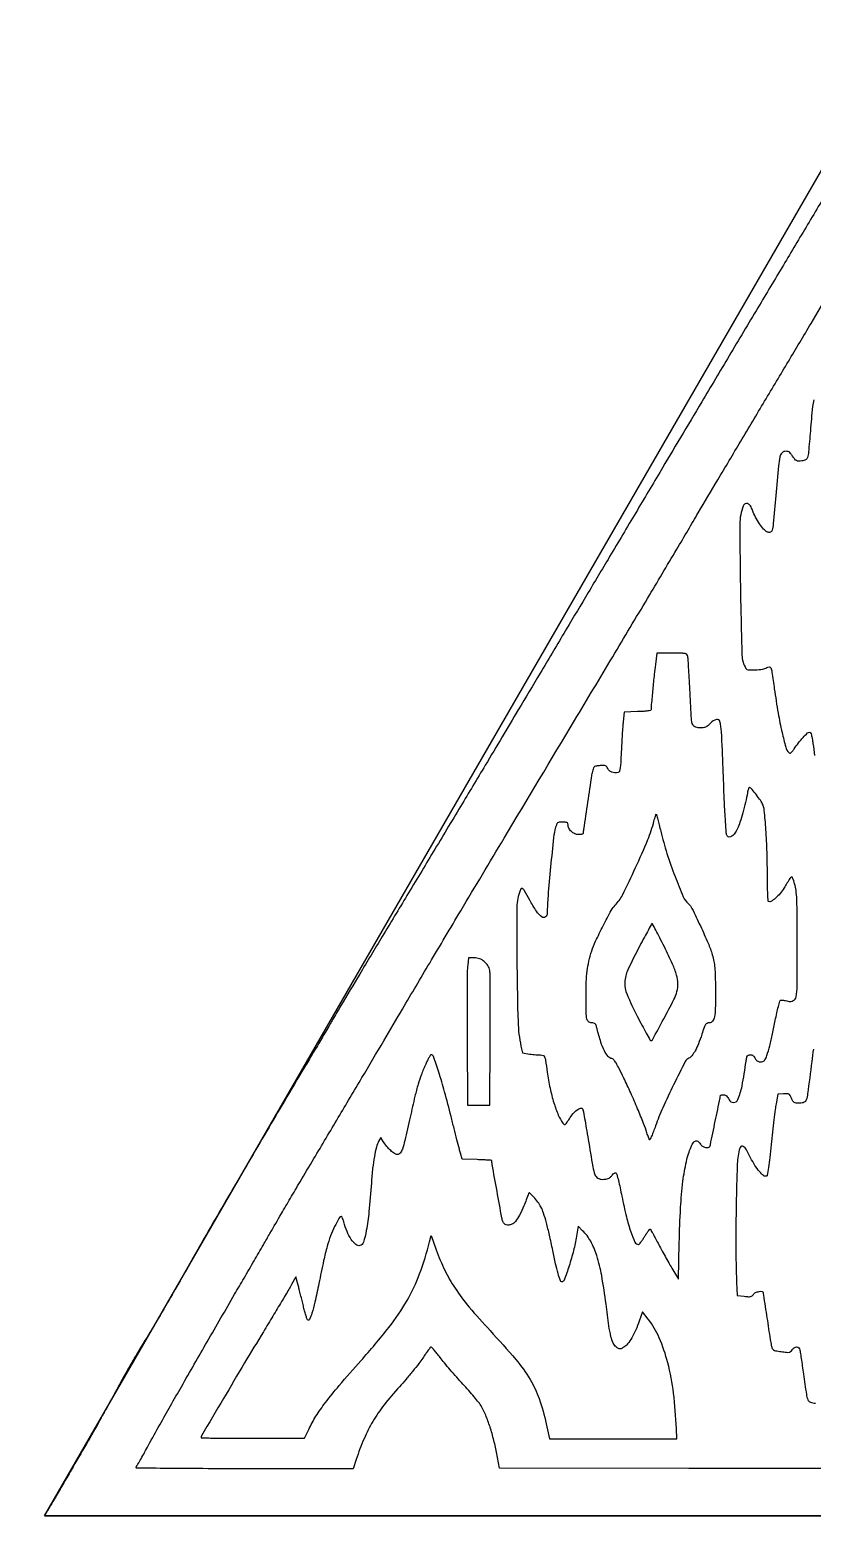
# Model space of a CAD drawing. Header units: millimetres. Extents: x 8 to 202, y 10 to 284.
# Drawn here: x 102.12 to 122.65, y 56.5 to 96 of the extents above; entities that cross this region are included whole.
import ezdxf

# ---------------------------------------------------------------- set-up
doc = ezdxf.new("R2010")
doc.units = ezdxf.units.MM
doc.layers.add('CUT', color=1, linetype='Continuous')
doc.layers.add('ENGRAVE', color=7, linetype='Continuous')

msp = doc.modelspace()

# ---------------------------------------------------------------- linework, layer by layer
at = {"layer": 'CUT'}
msp.add_lwpolyline([(102.5, 57.029), (125, 96), (147.5, 57.029)], close=True, dxfattribs=at)
at = {"layer": 'ENGRAVE'}
for points in [[(140.891, 57.034, 0.000001), (147.493, 57.039, 0.413999)], [(125.043, 92.351, -0.000004), (125.395, 91.766, -0.000121)], [(123.156, 91.978, -0.000228), (122.511, 90.897, -0.000241), (121.877, 89.835, 0.000168), (121.207, 88.715, 0.000118), (120.455, 87.455, 0.000119), (119.736, 86.249, 0.000252), (119.179, 85.313, -0.000073), (118.635, 84.4, -0.000039), (117.964, 83.271, -0.000039), (117.278, 82.118, -0.000061), (116.687, 81.127, 0.000005), (116.118, 80.172, 0.000004), (115.501, 79.135, 0.000004), (114.925, 78.17, 0.000009), (114.502, 77.459, -0.000662), (114.059, 76.718, -0.000222), (113.411, 75.638, -0.000221), (112.693, 74.443, -0.000252), (112.005, 73.3, 0.000367), (111.358, 72.227, 0.000474), (110.767, 71.24, 0.000359), (110.272, 70.411, 0.004174), (110.081, 70.086, -0.002371), (109.936, 69.837, -0.000953), (109.736, 69.497, -0.000943), (109.52, 69.133, -0.001194), (109.318, 68.796, 0.00282), (108.789, 67.908, 0.000557), (107.851, 66.309, 0.000517), (106.917, 64.71, 0.003467), (106.459, 63.911, -0.000712), (105.995, 63.092, -0.002409), (105.689, 62.559, -0.003301), (105.433, 62.124, -0.002639), (105.152, 61.66, 0.002671), (104.975, 61.369, 0.0024), (104.796, 61.066, 0.002405), (104.638, 60.792, 0.00757), (104.535, 60.606, -0.003094), (104.254, 60.086, -0.002481), (103.945, 59.529, -0.002227), (103.597, 58.917, -0.001544), (103.198, 58.227, 0.000051), (102.979, 57.85, 0.000072), (102.783, 57.513, 0.000042), (102.618, 57.229, 0.000965), (102.57, 57.147), (102.502, 57.029), (125.001, 57.029, 0.000068), (133.628, 57.03, 0.000114)], [(127.073, 91.745, 0.000045), (125.163, 94.927, 0.050799)], [(124.507, 91.496, -0.000037), (125.027, 92.359, -0.518533)], [(123.649, 58.274, -0.002986), (122.511, 58.268, -0.000221), (119.4, 58.273), (114.436, 58.282), (114.355, 58.695, 0.015835), (114.273, 59.052, 0.016049), (114.169, 59.402, 0.016842), (114.056, 59.706, 0.042755), (113.948, 59.915, 0.028561), (113.888, 60, 0.005531), (113.768, 60.147, 0.005866), (113.624, 60.315, 0.005389), (113.472, 60.484, -0.004403), (113.312, 60.663, -0.003501), (113.141, 60.858, -0.00354), (112.986, 61.042, -0.008872), (112.876, 61.178, 0.004629), (112.791, 61.286, 0.007326), (112.716, 61.377, 0.002577), (112.65, 61.453, 0.231538), (112.636, 61.459, 0.219738), (112.623, 61.452, 0.002546), (112.564, 61.372, 0.007165), (112.496, 61.278, 0.004545), (112.419, 61.166, -0.017222), (112.316, 61.023, -0.006104), (112.158, 60.825, -0.00605), (111.98, 60.611, -0.007083), (111.805, 60.414, 0.018937), (111.406, 59.939, 0.031326), (111.111, 59.507, 0.03241), (110.88, 59.052, 0.022147), (110.674, 58.509), (110.593, 58.264), (107.745, 58.264, -0.000956), (106.653, 58.266, -0.001594), (105.734, 58.272, -0.000103), (104.909, 58.281, -0.411109), (104.897, 58.293, -0.082622), (104.899, 58.306, -0.034937), (104.907, 58.323, -0.033357), (104.917, 58.341, -0.03719), (104.929, 58.356, 0.058075), (104.95, 58.384, 0.001346), (105.03, 58.525, 0.002975), (105.122, 58.691, 0.002011), (105.226, 58.881, -0.005214), (105.521, 59.416, -0.000915), (106.089, 60.415, -0.000981), (106.766, 61.595, -0.000833), (107.485, 62.84, 0.000076), (107.733, 63.266, 0.000063), (107.997, 63.721, 0.000063), (108.239, 64.14, 0.000169), (108.412, 64.438, -0.000562), (108.712, 64.956, -0.001163), (108.948, 65.359, -0.001045), (109.201, 65.788, -0.000371), (109.564, 66.399, 0.000253), (110.204, 67.475, 0.000274), (110.825, 68.522, 0.000292), (111.398, 69.49, 0.00046), (111.888, 70.322, -0.000862), (112.601, 71.529, -0.000585), (113.417, 72.901, -0.000366), (114.552, 74.801, -0.000092), (116.401, 77.891, 0.000216), (117.4, 79.56, 0.000279), (118.315, 81.094, 0.000211), (119.081, 82.381, 0.002463), (119.378, 82.885, -0.001941), (119.644, 83.339, -0.00033), (120.156, 84.202, -0.00036), (120.759, 85.214, -0.000321), (121.386, 86.266, 0.000083), (122.01, 87.311, 0.000097), (122.602, 88.303, 0.000085), (123.103, 89.142, 0.000591)], [(122.68, 86.301, 0.06365), (122.641, 86.125, 0.002671), (122.585, 85.485, -0.001543), (122.537, 84.926, -0.047186), (122.511, 84.788, -0.20733), (122.461, 84.727, -0.095495), (122.361, 84.698, -0.026905), (122.272, 84.694, -0.117516), (122.221, 84.707, -0.106626), (122.179, 84.742, -0.020218), (122.12, 84.823, 0.021271), (122.066, 84.897, 0.084643), (122.024, 84.935, 0.112612), (121.979, 84.951, 0.053246), (121.917, 84.951, 0.202778), (121.834, 84.906, 0.118049), (121.785, 84.803, 0.026938), (121.751, 84.57, 0.001316), (121.679, 83.793, -0.000961), (121.611, 83.052, -0.033466), (121.583, 82.879, -0.265577), (121.536, 82.828, -0.198162), (121.457, 82.835, -0.091238), (121.36, 82.91, -0.033091), (121.251, 83.049, -0.031239), (121.149, 83.221, -0.030842), (121.069, 83.406, 0.059752), (121.012, 83.519, 0.14184), (120.941, 83.579, 0.246176), (120.874, 83.574, 0.164637), (120.824, 83.515, 0.093513), (120.736, 83.045, 0.003942), (120.751, 81.343, 0.003055), (120.791, 79.606, 0.131918), (120.896, 79.257, 0.2478), (120.957, 79.221, 0.021251), (121.145, 79.22, 0.026411), (121.335, 79.238, 0.109186), (121.442, 79.279, -0.139269), (121.508, 79.299, -0.324551), (121.548, 79.271, -0.048213), (121.575, 79.162, -0.001629), (121.64, 78.72, 0.006976), (121.741, 78.086, 0.013152), (121.842, 77.578, 0.011915), (121.94, 77.192, 0.121039), (122.02, 77.048, 0.162107), (122.047, 77.034, 0.201178), (122.075, 77.04, 0.078981), (122.109, 77.074, 0.013), (122.163, 77.15, -0.020698), (122.273, 77.302, -0.020124), (122.396, 77.446, -0.014742), (122.511, 77.563, -0.193348), (122.567, 77.586, -0.296496), (122.59, 77.571, -0.033766), (122.612, 77.51, -0.026995), (122.634, 77.418, -0.010067), (122.654, 77.286, -0.003637), (122.694, 76.972, -0.001406)], [(122.665, 69.272, 0.001129), (122.622, 68.942, -0.000712), (122.512, 68.1, -0.037238), (122.479, 67.94, -0.224884), (122.422, 67.875, -0.101948), (122.309, 67.852, -0.019331), (122.21, 67.856, -0.115077), (122.162, 67.871, -0.132048), (122.128, 67.906, -0.028572), (122.091, 67.981, 0.025449), (122.055, 68.058, 0.139585), (122.023, 68.09, 0.12827), (121.978, 68.102, 0.020171), (121.884, 68.099), (121.731, 68.088), (121.686, 67.834, 0.012064), (121.664, 67.688, 0.002191), (121.63, 67.415, 0.002358), (121.594, 67.096, 0.002137), (121.559, 66.765, -0.00366), (121.522, 66.425, -0.008074), (121.488, 66.166, -0.00341), (121.456, 65.961, -0.27951), (121.436, 65.938, -0.255582), (121.359, 65.952, -0.044477), (121.248, 66.059, -0.038939), (121.13, 66.221, -0.026286), (121.019, 66.421, 0.019484), (120.908, 66.629, 0.111869), (120.824, 66.72, 0.373005), (120.761, 66.712, 0.133904), (120.717, 66.626, 0.042825), (120.667, 66.215, 0.004129), (120.64, 65.207, 0.005735), (120.631, 64.118, 0.00845), (120.651, 63.162), (120.665, 62.812), (120.853, 62.787, 0.012561), (120.961, 62.776, 0.072398), (121.018, 62.779, 0.124645), (121.056, 62.798, 0.070415), (121.091, 62.838, -0.143366), (121.145, 62.883, -0.056026), (121.238, 62.912, -0.065333), (121.322, 62.917, -0.393927), (121.35, 62.888, 0.037489), (121.355, 62.818, 0.000253), (121.446, 62.22, 0.000592), (121.532, 61.654, 0.014204), (121.561, 61.496, 0.040854), (121.585, 61.419, 0.162381), (121.616, 61.382, 0.094177), (121.673, 61.36, 0.008966), (121.821, 61.336, 0.00785), (121.963, 61.318, 0.067303), (122.026, 61.319, 0.137693), (122.067, 61.338, 0.069899), (122.106, 61.381, -0.09414), (122.162, 61.438, -0.157354), (122.225, 61.458, -0.194529), (122.279, 61.435, -0.145011), (122.31, 61.378, -0.015004), (122.32, 61.323, -0.000924), (122.345, 61.158, -0.001372), (122.374, 60.962, -0.001016), (122.404, 60.744, 0.002448), (122.481, 60.215, 0.061455), (122.52, 60.073, 0.211894), (122.586, 60.01, 0.070837), (122.72, 59.983, 0.015161)], [(90.966, 39.973, -0.000005), (92.194, 40.313, -0.000005), (93.41, 40.65, -0.000008), (94.41, 40.928, 0.000314)]]:
    msp.add_lwpolyline(points, format="xyb", dxfattribs=at)
for points in [[(118.521, 79.356, 0.007064), (118.49, 79.099, 0.002118), (118.451, 78.706, 0.001318), (118.414, 78.31, 0.021833), (118.408, 78.177, -0.334448), (118.392, 78.156, -0.031103), (118.324, 78.141, -0.023679), (118.217, 78.13, -0.007138), (118.054, 78.123), (117.7, 78.112), (117.675, 77.858, 0.006925), (117.663, 77.725, 0.002059), (117.65, 77.522, 0.002065), (117.637, 77.293, 0.002229), (117.626, 77.07, -0.003352), (117.61, 76.774, -0.023514), (117.595, 76.631, -0.051068), (117.575, 76.552, -0.257859), (117.542, 76.524, -0.066739), (117.457, 76.518, -0.078368), (117.378, 76.535, -0.086265), (117.314, 76.574, -0.106515), (117.273, 76.63, 0.059707), (117.244, 76.676, 0.136654), (117.211, 76.701, 0.090078), (117.162, 76.71, 0.017028), (117.069, 76.707, 0.018068), (116.974, 76.697, 0.104943), (116.927, 76.68, 0.144392), (116.899, 76.648, 0.045068), (116.877, 76.587, 0.027468), (116.849, 76.454, 0.000517), (116.743, 75.75, 0.000398), (116.636, 75.035, 0.036783), (116.628, 74.93, -0.294416), (116.62, 74.917, -0.044501), (116.592, 74.907, -0.038059), (116.552, 74.9, -0.023866), (116.504, 74.898, -0.106643), (116.406, 74.919, -0.082859), (116.316, 74.98, -0.084637), (116.251, 75.065, -0.119922), (116.229, 75.157, 0.110963), (116.221, 75.191, 0.173689), (116.2, 75.212, 0.09213), (116.16, 75.222, 0.018346), (116.085, 75.225, 0.023357), (115.999, 75.221, 0.138051), (115.957, 75.205, 0.13991), (115.93, 75.169, 0.02422), (115.903, 75.089, 0.041881), (115.851, 74.823, 0.002803), (115.772, 74.051, 0.004117), (115.704, 73.288, 0.017873), (115.683, 72.834, -0.224928), (115.636, 72.737, -0.343831), (115.547, 72.736, -0.083527), (115.401, 72.891, -0.022431), (115.225, 73.182, 0.004889), (115.09, 73.422, 0.103338), (115.036, 73.483, 0.446265), (114.995, 73.475, 0.055736), (114.954, 73.383, 0.076229), (114.885, 72.943, 0.003633), (114.889, 71.446, 0.004979), (114.918, 69.984, 0.045335), (114.995, 69.352), (115.034, 69.169), (115.223, 69.142, 0.007825), (115.302, 69.132, 0.006967), (115.385, 69.123, 0.007008), (115.46, 69.118, 0.021357), (115.511, 69.117, -0.104206), (115.578, 69.105, -0.207112), (115.615, 69.068, -0.054384), (115.639, 68.978, -0.002572), (115.684, 68.669, 0.017628), (115.758, 68.247, 0.021745), (115.858, 67.861, 0.023782), (115.974, 67.539, 0.062765), (116.095, 67.327, 0.078056), (116.129, 67.294, 0.31675), (116.157, 67.294, 0.096436), (116.19, 67.327, 0.005952), (116.265, 67.446, -0.040609), (116.359, 67.574, -0.05242), (116.465, 67.674, -0.071845), (116.558, 67.725, -0.358723), (116.61, 67.707, -0.092138), (116.621, 67.678, -0.000907), (116.663, 67.455, -0.002949), (116.709, 67.198, -0.001903), (116.759, 66.899, 0.00206), (116.879, 66.186, 0.042972), (116.934, 65.977, 0.176696), (117.008, 65.888, 0.132821), (117.132, 65.855, 0.024155), (117.222, 65.859, 0.072475), (117.281, 65.873, 0.084943), (117.329, 65.903, 0.042086), (117.378, 65.954, -0.026631), (117.415, 65.996, -0.070188), (117.446, 66.02, -0.122668), (117.472, 66.026, -0.211397), (117.492, 66.018, -0.126564), (117.509, 65.987, -0.002929), (117.55, 65.825, -0.006332), (117.595, 65.632, -0.004228), (117.641, 65.411, 0.009841), (117.761, 64.868, 0.023905), (117.877, 64.475, 0.026043), (117.985, 64.207, 0.291229), (118.078, 64.148, 0.217587), (118.097, 64.156, 0.012936), (118.138, 64.206, 0.017557), (118.185, 64.27, 0.011901), (118.233, 64.346, -0.007999), (118.281, 64.422, -0.012209), (118.325, 64.487, -0.006809), (118.364, 64.539, -0.222403), (118.377, 64.546, -0.275967), (118.391, 64.539, -0.002735), (118.45, 64.439, -0.007918), (118.516, 64.321, -0.004932), (118.589, 64.181, 0.004449), (118.674, 64.019, 0.003032), (118.773, 63.838, 0.003055), (118.871, 63.663, 0.006147), (118.95, 63.527), (119.123, 63.24), (119.146, 64.193, -0.007472), (119.182, 65.113, -0.017237), (119.244, 65.803, -0.022728), (119.333, 66.325, -0.050617), (119.458, 66.708, -0.040181), (119.518, 66.82, -0.17802), (119.577, 66.864, -0.248655), (119.637, 66.852, -0.076372), (119.701, 66.781, 0.10309), (119.755, 66.726, 0.084136), (119.831, 66.693, 0.098815), (119.903, 66.69, 0.220298), (119.947, 66.719, 0.087399), (119.962, 66.757, 0.000178), (120.091, 67.379, 0.000298), (120.217, 67.989, 0.050783), (120.224, 68.056, -0.338226), (120.228, 68.061, -0.024295), (120.249, 68.066, -0.02622), (120.276, 68.069, -0.016049), (120.308, 68.07, -0.089148), (120.35, 68.062, -0.091551), (120.387, 68.041, -0.070339), (120.42, 68.002, -0.031033), (120.453, 67.943, 0.293867), (120.569, 67.871, 0.29213), (120.683, 67.947, 0.058037), (120.793, 68.302, 0.011937), (120.899, 68.951, -0.014483), (120.915, 69.047, -0.091867), (120.933, 69.093, -0.170705), (120.961, 69.116, -0.083521), (121.007, 69.123, -0.07955), (121.047, 69.117, -0.081798), (121.083, 69.098, -0.072515), (121.114, 69.067, -0.046656), (121.14, 69.023, 0.125104), (121.191, 68.963, 0.124453), (121.264, 68.934, 0.132128), (121.34, 68.944, 0.149472), (121.395, 68.991, 0.072139), (121.446, 69.1, 0.008671), (121.518, 69.357, 0.009998), (121.594, 69.671, 0.007466), (121.665, 70.021, -0.006838), (121.705, 70.22, -0.01063), (121.746, 70.39, -0.005139), (121.784, 70.531, -0.236197), (121.804, 70.553, -0.105519), (121.829, 70.557, -0.017572), (121.878, 70.553, -0.018593), (121.937, 70.543, -0.015521), (121.997, 70.529, 0.178177), (122.138, 70.542, 0.24511), (122.213, 70.641, 0.03977), (122.237, 70.921, 0.001461), (122.24, 71.985, 0.001199), (122.238, 72.809, 0.009118), (122.229, 73.197, 0.01955), (122.21, 73.434, 0.044974), (122.173, 73.608, 0.011485), (122.12, 73.765, 0.423976), (122.089, 73.779, 0.158816), (122.05, 73.747, 0.002479), (121.895, 73.498, -0.037258), (121.792, 73.355, -0.036848), (121.668, 73.23, -0.03541), (121.552, 73.141, -0.291348), (121.489, 73.14, -0.24478), (121.477, 73.161, -0.002428), (121.468, 73.337, -0.007218), (121.461, 73.543, -0.004533), (121.459, 73.783, 0.007625), (121.449, 74.432, 0.009648), (121.419, 75.032, 0.006972), (121.377, 75.535, 0.094818), (121.325, 75.711, 0.03552), (121.254, 75.827, 0.014668), (121.144, 75.973, 0.007417), (121.027, 76.114, 0.219699), (120.986, 76.133, 0.280891), (120.974, 76.126, 0.028072), (120.96, 76.093, 0.028788), (120.946, 76.049, 0.018664), (120.935, 75.997, -0.013933), (120.883, 75.744, -0.010584), (120.813, 75.47, -0.010488), (120.738, 75.22, -0.03131), (120.672, 75.054, -0.041575), (120.602, 74.933, -0.085524), (120.526, 74.854, -0.159959), (120.457, 74.833, -0.257325), (120.405, 74.862, -0.120386), (120.38, 74.94, -0.003191), (120.355, 75.304, -0.004778), (120.328, 75.821, -0.001293), (120.296, 76.641, 0.002469), (120.255, 77.596, 0.055634), (120.212, 77.868, 0.427311), (120.121, 77.916, 0.122365), (119.97, 77.822, -0.02461), (119.896, 77.753, -0.073489), (119.838, 77.717, -0.075482), (119.773, 77.7, -0.02696), (119.677, 77.695, -0.12323), (119.553, 77.726, -0.212188), (119.489, 77.808, -0.04742), (119.46, 78.001, -0.001937), (119.425, 78.707, 0.001729), (119.409, 79.014, 0.002478), (119.393, 79.286, 0.001331), (119.378, 79.516, 0.038335), (119.369, 79.574, 0.1417), (119.344, 79.62, 0.14871), (119.298, 79.645, 0.045359), (119.206, 79.654, 0.003447), (118.956, 79.656), (118.561, 79.656)], [(118.661, 74.985, 0.01679), (118.825, 74.404, 0.014056), (119.036, 73.798, 0.01028), (119.252, 73.266, 0.11396), (119.386, 73.082, -0.100694), (119.48, 72.961, -0.004973), (119.7, 72.504, -0.008468), (119.904, 72.048, -0.030233), (120.012, 71.747, -0.020999), (120.055, 71.571, -0.026639), (120.079, 71.406, -0.018034), (120.091, 71.195, -0.004444), (120.095, 70.848, -0.004961), (120.092, 70.345, -0.039695), (120.069, 70.114, -0.115506), (120.021, 70.001, -0.238113), (119.937, 69.959, 0.094617), (119.876, 69.947, 0.152699), (119.836, 69.914, 0.062047), (119.8, 69.842, 0.006225), (119.738, 69.659, -0.014797), (119.649, 69.413, -0.030373), (119.563, 69.227, -0.038591), (119.48, 69.097, -0.126748), (119.4, 69.034, 0.17193), (119.302, 68.942, 0.00366), (118.999, 68.338, 0.009246), (118.714, 67.733, 0.020085), (118.524, 67.256, -0.006479), (118.468, 67.107, -0.011808), (118.419, 66.986, -0.007299), (118.376, 66.893, -0.604188), (118.364, 66.893, -0.039106), (118.354, 66.914, -0.005218), (118.337, 66.959, -0.006011), (118.318, 67.013, -0.005019), (118.299, 67.071, 0.01851), (118.211, 67.322, 0.005353), (118.055, 67.704, 0.005459), (117.873, 68.122, 0.006486), (117.692, 68.513, 0.00522), (117.57, 68.761, 0.021413), (117.489, 68.907, 0.032495), (117.427, 68.994, 0.188148), (117.378, 69.022, -0.184943), (117.279, 69.077, -0.05919), (117.185, 69.222, -0.038671), (117.091, 69.456, -0.013549), (116.992, 69.804, 0.018716), (116.966, 69.891, 0.105758), (116.942, 69.933, 0.153543), (116.907, 69.952, 0.053829), (116.849, 69.959, -0.176984), (116.769, 69.988, -0.166536), (116.724, 70.063, -0.048193), (116.705, 70.227, -0.004117), (116.701, 70.651, -0.009655), (116.708, 71.033, -0.021937), (116.732, 71.321, -0.025787), (116.777, 71.575, -0.019729), (116.852, 71.847, -0.033339), (116.951, 72.1, -0.007862), (117.151, 72.506, -0.005678), (117.363, 72.911, -0.07275), (117.465, 73.047, 0.08071), (117.656, 73.312, 0.0077), (118.001, 74.031, 0.010197), (118.322, 74.765, 0.036458), (118.483, 75.252, -0.007063), (118.502, 75.324, -0.012583), (118.52, 75.382, -0.007313), (118.536, 75.428, -0.5471), (118.542, 75.429, -0.131355), (118.549, 75.418, -0.000681), (118.582, 75.294, -0.002968), (118.619, 75.152, -0.00187)], [(118.113, 71.983, 0.013514), (117.797, 71.349, 0.099467), (117.718, 71.022, 0.110306), (117.777, 70.705, 0.018284), (118.042, 70.138, 0.002935), (118.168, 69.895, 0.004665), (118.28, 69.689, 0.001236), (118.378, 69.511, 0.188401), (118.396, 69.497, 0.361606), (118.443, 69.515, 0.001399), (118.739, 70.062, 0.004846), (119.005, 70.568, 0.054007), (119.087, 70.781, 0.072216), (119.111, 70.991, 0.061494), (119.077, 71.211, 0.03772), (118.971, 71.499, 0.00942), (118.756, 71.951, 0.001108), (118.635, 72.19, 0.001835), (118.533, 72.391, 0.000147), (118.44, 72.57, 0.300872), (118.435, 72.573, 0.254118), (118.43, 72.57, 0.000145), (118.337, 72.399, 0.001742), (118.233, 72.209, 0.001056)], [(113.597, 71.475, 0.026829), (113.588, 71.34, 0.000987), (113.584, 70.828, 0.001796), (113.582, 70.223, 0.00126), (113.585, 69.541), (113.596, 67.798), (113.886, 67.798), (114.177, 67.798), (114.187, 69.505, 0.001239), (114.19, 70.168, 0.001861), (114.188, 70.746, 0.000742), (114.184, 71.242, 0.042083), (114.176, 71.334, 0.094648), (114.127, 71.461, 0.082255), (114.033, 71.569, 0.081585), (113.908, 71.641, 0.090728), (113.772, 71.666), (113.619, 71.666)], [(112.497, 68.878, 0.013778), (112.383, 68.603, 0.019727), (112.299, 68.353, 0.01333), (112.214, 68.034, 0.003034), (112.089, 67.489, -0.001955), (111.948, 66.872, -0.025782), (111.884, 66.648, -0.086875), (111.826, 66.544, -0.22698), (111.751, 66.508, -0.14723), (111.676, 66.531, -0.040555), (111.578, 66.608, -0.036953), (111.475, 66.718, -0.030058), (111.382, 66.85), (111.316, 66.956), (111.267, 66.862, 0.056423), (111.203, 66.699, 0.020242), (111.15, 66.456, 0.016906), (111.105, 66.145, 0.009413), (111.071, 65.764, -0.006073), (111.007, 64.999, -0.021734), (110.939, 64.514, -0.028543), (110.864, 64.204, -0.2779), (110.768, 64.117, -0.232978), (110.663, 64.146, -0.062155), (110.545, 64.28, -0.049555), (110.433, 64.485, -0.033587), (110.346, 64.737, 0.030088), (110.305, 64.861, 0.437028), (110.266, 64.875, 0.154927), (110.218, 64.829, 0.006767), (110.108, 64.618, 0.027151), (110.001, 64.373, 0.02178), (109.912, 64.098, 0.0142), (109.819, 63.723, 0.003856), (109.694, 63.125, -0.004866), (109.59, 62.635, -0.020506), (109.513, 62.344, -0.035241), (109.45, 62.182, -0.519087), (109.399, 62.173, -0.114236), (109.382, 62.201, -0.007288), (109.351, 62.294, -0.010378), (109.319, 62.407, -0.007521), (109.287, 62.534, 0.002452), (109.254, 62.674, 0.001875), (109.216, 62.827, 0.001895), (109.179, 62.97, 0.004474), (109.15, 63.076), (109.09, 63.294), (108.979, 63.094, -0.007846), (108.906, 62.967, -0.000691), (108.716, 62.649, -0.000905), (108.489, 62.27, -0.000704), (108.24, 61.859, 0.002114), (107.747, 61.04, 0.001425), (107.191, 60.102, 0.000117), (106.616, 59.125, 0.13362), (106.604, 59.08, 0.410428), (106.611, 59.073, 0.00015), (107.003, 59.068, 0.001929), (107.442, 59.064, 0.001156), (107.963, 59.063), (109.321, 59.063), (109.43, 59.296, -0.030717), (109.617, 59.639, -0.022155), (109.865, 59.997, -0.015064), (110.227, 60.445, -0.004676), (110.797, 61.097, 0.015095), (111.531, 61.972, 0.036057), (112.007, 62.674, 0.041688), (112.336, 63.373, 0.02749), (112.6, 64.22), (112.641, 64.384), (112.775, 64.002, 0.02816), (112.998, 63.469, 0.034007), (113.267, 62.999, 0.028161), (113.637, 62.505, 0.012159), (114.183, 61.889, -0.010979), (114.86, 61.127, -0.040557), (115.236, 60.605, -0.05256), (115.471, 60.102, -0.028474), (115.657, 59.444), (115.746, 59.045), (117.413, 59.045), (119.08, 59.045), (119.07, 59.317, 0.021633), (118.996, 60.245, 0.032431), (118.845, 61.043, 0.037912), (118.622, 61.698, 0.066321), (118.329, 62.19), (118.179, 62.38), (118.098, 62.139, -0.022595), (118.007, 61.903, -0.029442), (117.901, 61.698, -0.032782), (117.792, 61.538, -0.094176), (117.692, 61.45, -0.018369), (117.623, 61.413, -0.12523), (117.586, 61.405, -0.13477), (117.55, 61.417, -0.022512), (117.492, 61.459, -0.120671), (117.412, 61.56, -0.047745), (117.355, 61.728, -0.023298), (117.301, 62.014, -0.003726), (117.226, 62.579, 0.012342), (117.112, 63.33, 0.033342), (116.984, 63.854, 0.047432), (116.823, 64.231, 0.076082), (116.612, 64.508), (116.491, 64.626), (116.449, 64.36, -0.021981), (116.373, 63.987, -0.016502), (116.258, 63.584, -0.008027), (116.132, 63.214, -0.316943), (116.065, 63.167, -0.32313), (116.028, 63.194, -0.010109), (115.969, 63.384, -0.014347), (115.903, 63.642, -0.006074), (115.828, 63.992, 0.005828), (115.742, 64.393, 0.010745), (115.662, 64.717, 0.012723), (115.587, 64.969, 0.039841), (115.519, 65.131, 0.039566), (115.44, 65.258, 0.026744), (115.332, 65.391, 0.022534), (115.228, 65.494, 0.538153), (115.195, 65.486, -0.012471), (115.071, 65.156, -0.027931), (114.956, 64.915, -0.03562), (114.851, 64.75, -0.141903), (114.756, 64.679, -0.055124), (114.674, 64.657, -0.108421), (114.607, 64.662, -0.130668), (114.556, 64.693, -0.100812), (114.522, 64.747, -0.0455), (114.494, 64.845, -0.000473), (114.367, 65.545, -0.000484), (114.24, 66.243, -0.044434), (114.231, 66.347, 0.394831), (114.226, 66.353, 0.001216), (114.117, 66.36, 0.005504), (113.992, 66.366, 0.003307), (113.843, 66.371), (113.454, 66.381), (113.407, 66.545, -0.006924), (113.379, 66.648, -0.0007), (113.315, 66.895, -0.000877), (113.241, 67.189, -0.000698), (113.161, 67.507, 0.00625), (112.993, 68.151, 0.011704), (112.838, 68.668, 0.005986), (112.698, 69.078, 0.318004), (112.634, 69.123, 0.26341), (112.619, 69.115, 0.007767), (112.583, 69.051, 0.013643), (112.541, 68.972, 0.008754)]]:
    msp.add_lwpolyline(points, format="xyb", close=True, dxfattribs=at)

doc.saveas('drawing.dxf')
